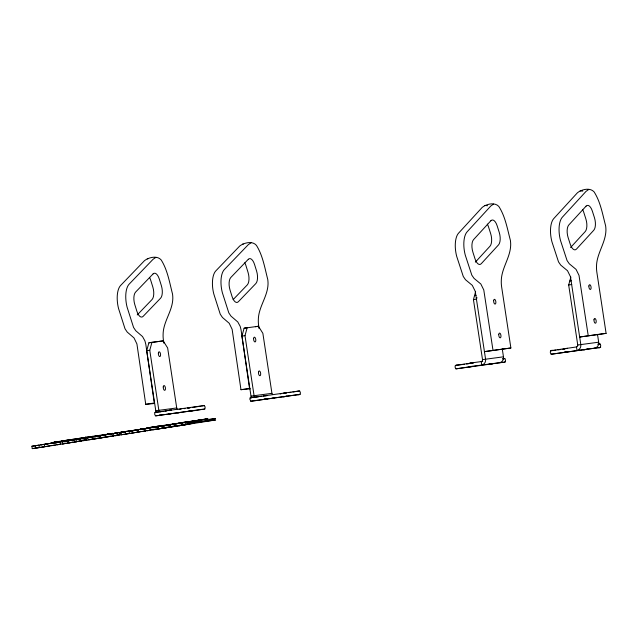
<?xml version="1.0" encoding="UTF-8"?>
<svg xmlns="http://www.w3.org/2000/svg" width="638" height="638" viewBox="0 0 638 638"><rect width="100%" height="100%" fill="white"/><g stroke="black" fill="none" stroke-linecap="round" stroke-linejoin="round"><path stroke-width="0.96" d="M156.382 412.579A5.176 4.649 82.6 0 1 155.776 410.744L146.7 350.74L148.877 342.813L151.94 342.335L163.2 340.875L167.642 347.949L176.718 407.953A1.723 1.547 82.6 0 0 177.922 409.389M160.632 411.733A1.723 1.547 82.6 0 1 158.838 410.266L149.763 350.262L151.94 342.335M251.611 397.96A5.176 4.649 82.6 0 1 250.997 396.126L241.93 336.122L244.099 328.195L247.169 327.717L244.992 335.644L254.068 395.648A1.723 1.547 82.6 0 0 255.854 397.115L258.406 396.788M510.879 347.981L484.449 351.634L510.879 347.981L501.651 286.988A15.176 6.675 81.1 0 1 501.285 281.27C501.245 268.454 510.36 257.792 510.687 245.072A13.908 6.117 81.1 0 0 510.376 240.311C507.33 228.89 505.312 216.473 498.836 206.465C494.681 201.887 486.435 204.024 482.248 207.358L458.57 233.157A19.276 8.477 81.1 0 0 456.704 256.396L463.284 276.501L465.509 279.731L472.287 285.346L475.23 291.295L485.582 359.138A5.176 4.649 82.6 0 1 481.762 364.976L481.251 361.563A1.723 1.547 82.6 0 0 482.519 359.617L473.444 299.613L475.621 291.686M476.945 297.547L476.506 299.134L473.444 299.613M606.1 333.363L579.671 337.016L606.1 333.363L596.873 272.37A15.176 6.675 81.1 0 1 596.506 266.652C596.466 253.836 605.582 243.166 605.917 230.454A13.908 6.117 81.1 0 0 605.598 225.692C602.559 214.272 600.533 201.855 594.066 191.847C589.903 187.269 581.657 189.406 577.47 192.732L553.8 218.539A19.276 8.477 81.1 0 0 551.934 241.778L558.513 261.883L560.73 265.105L567.509 270.727L570.46 276.677L580.811 344.52A5.176 4.649 82.6 0 1 576.991 350.358L576.473 346.944A1.723 1.547 82.6 0 0 577.749 344.999L568.673 284.995L570.851 277.059M475.35 262.162L490.008 246.188A9.634 4.243 81.1 0 0 490.67 233.652L488.58 227.08A9.634 4.243 81.1 0 0 487.304 224.113M570.571 247.536L585.229 231.562A9.634 4.243 81.1 0 0 585.899 219.033L583.802 212.454A9.634 4.243 81.1 0 0 582.534 209.495M137.242 314.925L152.075 299.501A9.634 4.243 81.1 0 0 152.833 287.044L150.775 280.425A9.634 4.243 81.1 0 0 149.523 277.434M233.141 299.605L247.297 284.883A9.634 4.243 81.1 0 0 248.054 272.426L246.005 265.807A9.634 4.243 81.1 0 0 244.745 262.816M189.949 411.127L188.058 411.438L192.166 410.808L155.847 415.832C153.439 414.517 154.811 411.135 157.73 411.981L203.993 405.577C206.265 406.733 204.989 410.234 202.118 409.429L191.344 411.111M155.329 415.888L205.037 408.926M204.519 405.513L201.6 406.015M250.032 397.857L299.222 390.958C301.622 392.274 300.251 395.656 297.34 394.802L251.069 401.214C247.895 397.976 251.3 396.772 254.969 397.227M250.551 401.27L300.259 394.308M299.716 390.911L296.822 391.389M502.656 358.787C506.405 356.73 506.58 363.915 502.545 362.408L456.274 368.82C453.873 367.504 455.245 364.123 458.156 364.968L469.999 363.269M455.755 368.876L470.509 366.683M504.921 358.516L502.848 358.867M597.886 344.169C601.626 342.104 601.809 349.297 597.766 347.79L551.503 354.202C549.095 352.886 550.466 349.496 553.377 350.35L576.473 346.944M550.977 354.257L600.685 347.295M600.167 343.882L598.069 344.249M493.453 204.112L490.797 206.018L467.12 231.817A19.276 8.477 81.1 0 0 465.254 255.056L471.833 275.169L474.058 278.391L480.837 284.006L483.779 289.955L492.999 350.302M588.675 189.494L586.019 191.4L562.349 217.199A19.276 8.477 81.1 0 0 560.483 240.438L567.062 260.551L569.279 263.773L576.058 269.388L579.001 275.337L588.22 335.676M163.854 343.188L163.432 340.229A15.176 6.675 81.1 0 1 163.105 334.527C163.137 321.823 172.396 311.384 172.802 298.783A13.908 6.117 81.1 0 0 172.523 294.038C169.548 282.538 167.579 270.073 161.183 259.953C157.1 255.184 148.861 257.377 144.563 260.583L120.606 285.489A19.276 8.477 81.1 0 0 118.564 308.569L125.032 328.809L127.233 332.087L134.004 337.909L136.915 343.93L145.735 404.317L154.252 403.511M155.792 257.433L153.112 259.243L129.155 284.149A19.276 8.477 81.1 0 0 127.114 307.229L133.573 327.469L135.782 330.755L142.545 336.569L144.962 340.971L145.807 344.329L154.284 402.985L145.735 404.317M259.084 328.562L258.653 325.611A15.176 6.675 81.1 0 1 258.326 319.909C258.358 307.205 267.617 296.766 268.032 284.165A13.908 6.117 81.1 0 0 267.745 279.42C264.77 267.92 262.8 255.455 256.404 245.335C252.329 240.566 244.091 242.759 239.784 245.957L215.835 270.871A19.276 8.477 81.1 0 0 213.794 293.951L220.254 314.191L222.455 317.469L229.225 323.291L232.136 329.312L240.965 389.698L250.415 388.797M251.013 242.815L248.334 244.625L224.377 269.531A19.276 8.477 81.1 0 0 222.335 292.611L228.803 312.851L231.004 316.137L237.775 321.951L240.183 326.353L241.028 329.702L249.514 388.359L240.965 389.698M57.906 441.799L60.586 441.512M61.288 441.073L62.085 440.938L61.328 441.065M153.758 427.085L153.311 427.269L155.648 426.942M157.706 426.623L160.76 426.144M206.632 418.975L205.867 419.078L207.374 419.006L203.777 419.469M199.192 420.657L198.258 420.777L198.37 421.511C190.1 423.959 191.663 420.227 199.192 420.657L199.303 421.391L208.801 420.163L208.69 419.421L215.429 418.56L209.886 419.445M54.198 442.916L90.843 437.349M68.832 440.523L72.349 439.981M88.945 437.381L87.39 437.867L90.795 437.054M116.866 433.011L116.196 433.082L117.248 433.226L114.441 433.354L119.21 432.588M143.335 428.84L141.708 429.079L145.145 428.584M168.52 424.868L171.175 424.509M101.514 435.411L102.654 435.236M63.377 441.376L62.612 441.759L63.872 441.297M66.711 440.81L68.593 440.308M127.648 431.288L125.774 431.591L129.147 431.089M131.476 430.73L132.768 430.522M121.483 432.548L120.287 432.731L123.852 431.918M149.18 428.218L147.187 428.234L150.448 427.755M150.616 427.683L154.085 427.46M171.726 424.677L175.378 423.823M192.947 422.364L190.977 422.635M63.306 441.663L61.607 441.6L62.755 441.48M90.197 437.182L87.645 437.548L88.802 437.652M101.33 435.435L99.672 435.977L101.466 435.379M116.73 433.003L115.031 433.258L117.472 433.178L116.802 432.987M122.352 432.109L120.686 432.373L122.384 432.117L121.754 432.189M115.773 433.433L116.754 433.274M133.318 430.403L133.693 430.379M120.757 432.66L119.306 432.58L120.598 432.7M129.386 430.993L130.128 430.881M134.706 430.467L136.731 430.171L135.519 430.331M125.853 431.575L124.33 432.085M141.843 429.063L140.001 429.637L140.408 429.27M131.308 430.698L129.37 431.001L129.841 431.224M145.273 428.505L145.703 428.441L145.352 428.8M140.017 429.629L141.58 429.39L140.416 429.334M169.748 424.996L168.472 425.179L170.498 424.884L168.552 424.876L170.043 424.653M149.125 427.931L148.327 428.042L149.029 427.97M149.125 428.234L148.016 428.09L148.941 428.265M175.665 423.776L174.142 424.007L175.944 423.919M167.778 410.569L169.564 410.29M187.644 408.001L189.43 407.714M468.635 363.485L468.101 363.58L468.77 363.493M80.037 438.633L80.819 438.513L80.149 438.617M95.038 436.384L94.576 436.448L96.059 436.536L94.217 436.496L99.648 435.969M102.774 434.709L103.468 434.622L102.941 434.693M94.033 436.591L95.684 436.599L92.693 437.038M112.017 433.657L110.645 433.696L113.564 433.473M122.097 432.157L120.885 432.325L122.177 432.141M121.491 432.229L120.789 432.357M117.424 433.194L116.044 433.082M147.968 428.146L148.598 428.002L147.418 428.186L149.029 428.25M150.664 427.516L149.906 427.627L150.688 427.508M154.276 427.125L152.546 427.372L154.42 427.133M174.581 423.919L172.475 424.549L175.474 423.807M178.728 422.986L193.21 421.056M158.033 426.575L156.589 427.037L158.934 426.423M68.577 440.842L67.046 440.762L68.33 440.563M105.142 434.789L103.42 435.068M120.494 432.412C122.99 432.692 118.166 432.492 120.606 432.428M148.112 428.377L146.764 428.289L147.219 428.226M174.27 424.031L175.155 423.847M143.885 429.055L143.518 428.808M174.413 424.27L173.68 424.071M36.254 445.627L37.371 445.444M41.558 444.798L42.666 444.614M46.853 443.968L47.97 443.785M47.483 443.865L45.753 444.08L46.59 443.952M57.564 442.293L56.535 442.461M67.564 440.467C69.709 441.767 65.858 440.196 68.067 440.89M62.971 441.4L61.83 441.576M68.489 440.539L67.724 440.659L68.617 440.531M74.766 439.869L73.282 439.789L74.574 439.582M72.429 440.236L71.456 440.06L74.399 439.622M83.195 438.282L86.752 437.724M90.285 437.166L89.145 437.309M95.564 436.312L94.384 436.48L95.684 436.28M99.799 435.618L100.963 435.499M115.773 433.138L116.682 433.29M127.209 431.36L126.276 431.487L127.305 431.352M133.262 430.419L129.418 431.296M131.42 430.674C137.25 430.658 127.042 431.089 131.356 430.706M142.25 429.039L143.287 428.848M154.555 427.117L156.533 426.83L148.566 427.827L151.884 427.293M162.849 425.817L164.476 425.554M174.102 424.055L174.333 423.983M134.666 430.171L136.5 430.211M183.896 422.531L184.757 422.388M40.912 447.35L43.033 447.007M47.212 446.361L48.328 446.177M52.515 445.531L53.632 445.348M62.109 444.032L63.226 443.857M67.405 443.203C71.544 439.981 65.108 440.635 68.378 440.874M72.963 442.333L74.829 442.03M79.072 441.376L80.045 441.217M85.34 440.387L84.312 440.555L84.033 438.091M93.993 439.048L95.022 438.88M99.297 438.218L100.325 438.051M104.592 437.389L106.538 437.07M116.116 435.579L117.145 435.411M121.523 434.733L121.108 432.349M125.79 434.071L126.818 433.904M136.715 432.357L138.342 432.093M142.609 431.432L143.638 431.264M147.912 430.602L148.941 430.435M158.136 429.007L158.623 428.927L158.208 426.543M163.288 428.202L163.918 428.098M168.591 427.372L169.222 427.269M175.442 426.288L174.413 426.455L174.102 424.055M179.709 425.626L180.737 425.458M41.717 444.774L40.545 444.957M58.568 442.126L57.388 442.565M62.899 441.424L61.998 441.6M67.102 440.746L67.381 440.722M47.268 443.896L46.797 443.976M47.037 443.912L47.563 444.128L47.164 443.881M73.514 439.797L72.884 439.837L73.577 439.726M80.699 438.673L78.586 438.944M107.934 434.151L112.759 433.377L54.924 442.03C51.168 442.628 61.168 441.201 57.436 441.791M83.897 438.17L84.982 437.995M100.573 435.81L99.464 435.706L100.86 435.491M111.809 433.688C106.06 434.861 118.11 433.138 107.87 434.175M62.141 441.815L62.835 441.735L62.053 441.544M104.935 435.148L104.457 434.893L104.927 434.837M127.608 431.591L127.672 431.583M135.83 430.012L138.127 429.948L136.811 429.845M137.17 429.829L137.369 432.253M143.111 428.856L142.186 428.991L142.752 428.903M147.841 428.13L148.606 428.002M163.615 425.698L163.001 425.793M168.304 424.964L169.628 424.725M179.294 423.241L180.379 423.066M184.589 422.412L185.674 422.236M179.581 423.193L178.975 423.297M47.379 446.337L46.295 446.512M52.683 445.507L51.511 445.691M63.058 443.881L64.231 443.689M68.362 443.051L69.534 442.86M79.176 441.36L78.091 441.536M84.479 440.531L83.474 440.691M94.855 438.904L96.027 438.713M100.158 438.075L101.243 437.899M207.765 420.322L208.036 420.259M116.276 435.555L115.279 435.714M126.659 433.928L127.744 433.752M142.776 431.408L141.939 431.543M148.08 430.578L147.242 430.714M158.455 428.951L159.54 428.776M163.759 428.122L166.685 427.651M169.054 427.293L170.139 427.117M174.573 426.431L173.656 426.575M179.876 425.602L178.959 425.745M36.079 445.659L35.329 445.779M47.204 444.184C44.588 444.223 48.273 444.407 46.917 443.928M51.917 443.179L51.399 443.258M52.763 443.011L53.273 442.955M94.376 436.536L95.381 436.615M94.783 436.464L95.652 436.607L94.903 436.703M106.658 434.566L105.286 434.781L107.95 434.406M115.917 433.401L115.287 433.218L116.61 433.314M62.707 441.743L61.95 441.56M68.218 440.882L67.604 440.722M90.03 437.205L89.192 437.341L90.141 437.15M98.683 435.826L99.903 435.921M104.768 434.861L103.994 434.996M105.437 434.797L106.482 434.606M121.77 432.205L121.914 432.221M115.59 433.449L115.199 433.242M145.911 428.409L147.003 428.265L145.879 428.409M99.52 435.977L98.81 435.778L99.735 435.929M104.169 434.964C103.547 435.443 106.131 434.941 104.002 435.299M132.624 430.514L133.135 430.459M152.657 427.348L151.812 427.492M159.683 426.272L158.304 426.479L159.476 426.312M125.375 431.926L124.235 431.862M135.304 430.395C136.707 429.956 135.503 430.331 135.998 429.988M153.264 427.316L152.968 427.316M132.967 430.762L132.401 430.849M136.572 430.203L139.842 429.414M153.391 427.564L152.929 427.612L153.949 427.54M207.039 419.07L204.471 419.469M45.721 444.088L46.853 444.223L46.239 444.032M98.571 435.634L95.979 436.041M79.957 438.745L79.949 438.785M42.762 444.606L52.364 443.059M114.681 433.322L114.011 433.465L115.382 433.194M120.813 432.397L121.156 432.588M130.838 430.778L130.304 430.873L131.005 430.738M152.937 427.125L153.63 427.005L152.602 427.133M95.222 436.655L94.464 436.472L94.982 436.695M127.807 431.575L127.05 431.416M154.077 427.157L153.264 427.261M158.766 426.423L158.368 426.479L159.029 426.431M169.612 424.717L169.126 424.772L170.513 424.613M124.522 432.054L124.107 432.125M133.183 430.73L132.449 430.514M140.902 429.191L141.963 429.358L139.961 429.342M147.474 428.162L148.837 428.281M203.362 419.493L207.988 418.759L149.172 427.572L152.115 427.197M170.322 424.916L169.875 424.988M173.919 424.326L174.357 424.278M120.965 434.821L122.44 434.582M152.689 429.86L154.237 429.605M171.263 410.067L169.899 410.282M263.43 395.879L264.794 395.664M283.288 393.311L284.652 393.096M286.039 392.928L284.987 393.088M564.167 348.819L563.33 348.962L564 348.874M469.767 366.802C466.027 367.432 476.419 365.773 470.844 366.683M54.9 442.206L55.482 442.126L55.043 442.182M62.205 441.52L62.62 441.759L62.293 441.52M76.807 439.518L78.235 439.032L75.308 439.271M125.072 431.735L125.271 431.663M79.758 438.777L78.705 439.247M146.716 428.345L146.062 428.409M93.882 436.615L92.981 436.711M95.253 436.392L95.517 436.312M99.073 435.77L99.4 436.001L98.858 436.073M109.401 434.151L110.278 434.007L108.715 434.239L109.361 434.454M146.15 428.393L146.628 428.321M119.729 432.827L120.925 432.62M148.526 428.321L147.617 428.138L148.51 428.002M169.572 424.717L168.871 424.828L169.756 424.701M193.633 421.04L191.209 421.423M79.973 439.048L78.354 439.279M119.123 432.66L120.534 432.7L119.864 432.548M135.599 430.323L136.085 430.275L135.4 430.116M141.66 429.398L140.655 429.254L141.708 429.398M169.062 424.804L169.325 425.044M62.54 440.89L61.439 441.073L68.17 440.212M95.118 436.368L95.684 436.583M50.546 443.33L51.646 443.171L51.144 443.298M126.324 431.471L126.97 431.4M154.037 427.165L153.479 427.245M67.644 440.97C66.001 440.898 68.41 441.352 67.572 440.667M103.85 435.012L103.484 435.371L104.385 435.236M104.465 434.909L104.042 435.283M109.058 434.494L108.731 434.247L109.178 434.223M125.184 431.663L124.753 432.022M129.689 430.945L130.702 430.817M131.819 430.634L132.329 430.562L131.875 430.626M173.209 424.198L172.101 424.318M52.029 443.418L51.295 443.219L52.005 443.115M117.217 433.226L116.124 433.082M120.462 432.708L119.777 432.564M67.277 441.025L66.791 440.794M119.25 432.883L119.513 432.851M124.426 432.07L124.944 431.99M131.811 430.937L132.21 430.873M141.15 429.47L140.719 429.222L141.548 429.414M158.647 426.734L158.2 426.487M119.107 434.821L116.826 435.18M184.254 424.916L186.041 424.629M90.644 439.558L88.61 439.885M109.896 436.559L111.841 436.24M131.093 433.242L133.039 432.923M163.2 340.875L148.877 342.813M255.359 326.736L258.422 326.257L262.864 333.331L271.94 393.335A1.723 1.547 82.6 0 0 272.57 394.467M474.536 295.649L476.068 295.41M569.758 281.031L571.289 280.792M146.7 350.74L149.763 350.262M241.93 336.122L244.992 335.644M568.673 284.995L571.736 284.516M155.776 410.744L176.718 407.953M482.519 359.617L503.462 356.825L502.273 348.954M250.997 396.126L271.94 393.335M577.749 344.999L598.683 342.199L597.495 334.336M192.788 407.395L200.619 406.167M288.99 392.617L290.952 392.314M292.906 392.003L295.849 391.549M62.723 440.858L93.244 436.288M56.654 441.911L53.345 442.437L56.168 442.078M157.945 426.24L156.533 426.439L164.365 425.466M45.896 444.056L46.893 443.904L46.454 444.271M79.925 438.553L81.808 438.258M83.698 437.963L85.588 437.668M87.478 437.373L89.368 437.078M91.258 436.783L93.634 436.615M106.211 434.637L105.884 434.701M31.9 446.225L35.162 445.803L35.521 448.195L32.259 448.618L31.9 446.225L187.548 421.949M37.459 445.436L39.054 445.188M53.361 442.947L54.956 442.7M132.76 430.794L131.261 430.722L132.273 430.865M174.341 424.11L136.452 429.908M175.434 423.839L174.653 423.935M178.927 423.345L182.149 422.795M189.319 421.718L187.261 421.997M50.474 443.338L52.228 443.37M56.176 442.517L58.042 442.493M58.752 442.102L60.251 441.871M64.047 441.273L65.555 441.041M69.351 440.443L70.946 440.196M74.646 439.614L76.249 439.367M82.254 438.689L82.78 438.314L82.119 438.45M82.685 438.625L84.447 438.035M87.39 437.867L87.932 437.804M87.972 437.54L87.414 437.62M101.155 435.714L98.396 435.906M104.64 435.196L102.59 435.491L103.029 435.124M109.592 434.398L107.958 434.645M111.841 433.792L110.374 434.279M124.952 431.687L125.295 431.934M166.151 425.299L161.127 426.336L162.251 425.857M164.763 425.769L164.269 425.538M172.14 424.613L172.842 424.198M184.071 422.739L186.886 422.3L179.693 423.177M191.918 421.439L193.848 421.136M195.778 420.833L197.716 420.53M200.611 420.075L202.541 419.772M79.359 439.151L79.854 439.064L79.415 439.143M85.524 437.915L82.095 438.697M152.57 427.675L153.232 427.564M156.956 426.686L155.839 427.165L158.057 426.838M163.735 425.921L164.931 425.482M55.091 443.147L56.854 442.868M79.638 439.103L79.08 438.888L79.606 438.816M83.65 440.132L85.596 439.829M35.608 448.179L37.73 447.836M56.806 444.861L58.927 444.519M75.882 441.584L86.608 439.909M88.554 439.606L90.508 439.295M92.454 438.992L94.408 438.689M96.354 438.386L107.072 436.703M109.026 436.4L110.972 436.097M112.926 435.786L114.872 435.483M32.259 448.618L186.216 424.605M37.817 447.828L39.412 447.581M40.728 447.382L39.508 447.565M43.121 446.999L44.716 446.752M46.119 446.536L45.282 446.664M48.424 446.169L50.107 445.906M53.72 445.34L55.41 445.077M59.023 444.511L60.618 444.263M64.318 443.681L65.913 443.434M69.622 442.852L71.217 442.605M74.917 442.022L76.608 441.759M80.221 441.193L81.72 440.962M85.516 440.364L87.111 440.116M90.819 439.534L92.414 439.287M96.123 438.705L97.71 438.458M101.418 437.875L103.109 437.612M106.721 437.046L108.316 436.799M112.017 436.217L113.612 435.969M117.32 435.387L118.915 435.14M122.616 434.558L124.211 434.311M125.614 434.095L125.16 434.167M127.919 433.728L129.514 433.481M133.214 432.899L134.809 432.652M138.518 432.07L140.208 431.806M143.813 431.24L145.408 430.993M149.117 430.411L150.712 430.164M154.42 429.581L156.015 429.334M159.715 428.752L161.31 428.505M165.019 427.923L166.901 427.635M167.93 427.476L215.644 419.971L188.768 423.449M167.746 427.5L168.185 427.42M470.326 363.269L472.216 362.958L469.496 363.389M565.547 348.651L567.437 348.34L565.22 348.651M265.121 395.664L267.011 395.353L263.574 395.887M190.507 407.594L188.936 407.993M285.162 393.215L286.055 393.08M490.375 364.115C484.641 365.04 496.444 363.181 490.702 364.107M170.083 413.695C164.349 414.62 176.152 412.77 170.41 413.695M265.304 399.077C259.57 400.002 271.373 398.152 265.639 399.077M285.17 396.509C279.436 397.434 291.239 395.576 285.497 396.501M63.8 441.049L62.819 441.201M130.375 430.849L130.064 430.913M198.474 420.027L197.916 420.107L198.426 420.035M73.314 439.765L71.727 439.901M76.895 439.032L76.472 439.096M89.416 437.245L90.03 437.158L89.36 437.269M172.116 424.414L171.646 424.437M175.298 423.959L176.846 423.624M48.336 443.729L49.748 443.514M90.5 437.229L92.151 436.878M148.016 428.09L148.726 428.289M74.223 439.654L73.92 439.702M135.208 430.148L138.414 429.908M100.086 435.882L100.78 435.499M170.498 427.061L171.909 426.846M175.801 426.232L177.021 426.048M181.096 425.402L182.508 425.187M186.4 424.573L187.811 424.358M72.604 442.102L71.847 442.214M167.826 427.476L167.18 427.588M469.815 363.142L482.743 361.371M470.334 366.555L505.463 361.913M126.555 431.44L126.858 431.392M94.903 436.416L101.251 435.626M120.111 432.476L119.346 432.875M124.841 432.006L124.418 431.83M156.127 426.87L157.809 426.551M175.689 423.895L177.635 423.616M66.216 440.938L65.65 441.025M71.328 440.14L72.158 440.276M194.199 421.431L192.596 421.67M90.891 437.166L92.701 436.902M46.247 444.319L45.936 444.359M66.48 443.346L66.009 443.418M133.98 430.331L134.451 430.259M80.978 438.625L81.449 438.553M43.791 444.447L44.445 444.343M92.055 436.894L92.319 439.303M59.972 441.911L60.522 444.279M46.399 444.279L46 444.064M67.588 440.97L67.325 440.722M190.26 407.594L187.747 408.001M158.838 426.415L159.317 426.32M94.966 436.679L94.512 436.464M79.176 438.872L79.598 439.103M46.741 444.255L46.343 444.016M51.933 443.442L51.758 443.466M153.447 427.253L153.814 427.253M105.35 434.765L105.669 434.725M132.186 430.578L132.696 430.49M108.835 434.518L109.297 434.47M72.333 439.941L70.834 440.252M77.637 439.111L78.195 439.008M100.7 435.81L100.828 435.77M79.224 439.175L78.458 438.968M79.152 439.167L78.913 438.92M163.488 425.737L164.325 425.618M182.739 422.938L180.099 423.297M283.431 393.319L286.207 392.864M171.12 410.059L167.882 410.569M181.176 422.587L180.53 422.683L181.272 422.579M166.51 425.195L168.599 424.884M140.831 429.23L141.269 429.438L140.599 429.262M83.458 438.489L85.309 438.226M70.347 442.437L69.008 442.628M280.21 393.957L281.063 393.829M199.407 421.383L200.085 421.287M113.245 433.521L113.516 435.985M164.931 427.907L153.495 429.398M184.302 408.671L184.988 408.575M153.63 427.508L153.096 427.3M157.546 426.886L157.123 426.662M168.735 425.052L166.957 425.275M580.125 190.826L582.757 191.105M484.904 205.444L487.536 205.723M244.099 328.195L258.422 326.257M555.889 350.15L550.458 350.844M557.859 349.895L560.802 349.52M562.764 349.265L564.726 349.01M464.6 364.266L455.237 365.462M466.561 364.011L468.523 363.756M471.466 363.373L473.428 363.118M260.113 396.565L261.811 396.342M265.536 395.863L267.027 395.672M163.184 411.406L154.811 412.475M164.883 411.183L166.59 410.96M169.564 410.577L171.056 410.386M179.39 409.309L181.152 409.078M166.295 425.219L169.198 424.836M163.304 425.713L161.837 425.913L162.459 426.128M165.202 425.721L163.982 425.578M198.37 421.511L188.88 422.739L188.768 422.005M152.705 427.372L151.948 427.476M188.617 422.946L190.188 422.739M138.613 429.581L137.186 430.076M128.581 431.176L138.127 429.948M95.142 436.041L98.93 435.555M181.894 424.78L183.824 424.533M185.754 424.278L191.536 423.536L165.298 427.484M112.176 434.015L110.956 433.872M94.48 436.671L97.231 436.025M161.438 427.978L163.368 427.731M70.108 439.957L73.011 439.582M82.39 438.649L83.57 438.497M84.08 438.386L85.548 438.186M144.706 430.53L146.66 430.283M149.587 429.9L151.541 429.653M69.733 440.395L71.671 440.14M56.766 442.357L58.281 442.453M112.424 435.626L114.346 435.371M116.276 435.124L119.154 434.749M63.385 443.354L65.259 443.115M242.464 244.147L243.301 244.067M147.242 258.773L148.072 258.693M182.053 422.811L182.412 425.203M173.456 424.103L173.002 424.174M144.954 428.616L145.32 431.009M129.059 431.105L129.418 433.497M111.69 433.768L111.235 433.84M85.061 437.939L84.607 438.003M76.058 439.399L76.416 441.791M44.261 444.375L44.62 446.767M38.958 445.204L39.317 447.597M598.683 342.199A5.176 4.649 82.6 0 1 594.863 348.037M256.372 400.528A5.176 4.649 82.6 0 1 254.626 400.433M274.244 398.216A5.176 4.649 82.6 0 1 272.498 398.12M503.462 356.825A5.176 4.649 82.6 0 1 499.642 362.663M161.143 415.147A5.176 4.649 82.6 0 1 159.396 415.051M179.023 412.834A5.176 4.649 82.6 0 1 176.383 412.395M490.877 220.74L473.555 239.625A9.634 4.243 81.1 0 0 472.894 252.154L474.983 258.733A9.634 4.243 81.1 0 0 481.235 263.725L498.557 244.848A9.634 4.243 81.1 0 0 499.219 232.312L497.13 225.74A9.634 4.243 81.1 0 0 490.877 220.74M586.099 206.122L568.785 224.999A9.634 4.243 81.1 0 0 568.115 237.535L570.212 244.107A9.634 4.243 81.1 0 0 576.457 249.107L593.779 230.23A9.634 4.243 81.1 0 0 594.449 217.694L592.351 211.122A9.634 4.243 81.1 0 0 586.099 206.122M153.088 273.909L135.559 292.132A9.634 4.243 81.1 0 0 134.801 304.589L136.859 311.208A9.634 4.243 81.1 0 0 143.095 316.392L160.624 298.161A9.634 4.243 81.1 0 0 161.382 285.704L159.325 279.093A9.634 4.243 81.1 0 0 153.088 273.909M248.31 259.291L230.789 277.514A9.634 4.243 81.1 0 0 230.023 289.971L232.08 296.59A9.634 4.243 81.1 0 0 238.317 301.766L255.846 283.543A9.634 4.243 81.1 0 0 256.604 271.086L254.546 264.467A9.634 4.243 81.1 0 0 248.31 259.291M63.433 441.089L62.859 441.185L63.433 441.097M85.301 437.301L86.082 437.182L85.309 437.309M104.496 434.51L105.111 434.414L104.496 434.51M107.575 434.111L108.189 434.015L107.575 434.111M199.718 419.892L200.34 419.796L199.718 419.892M203.418 419.397L202.86 419.485L203.418 419.397M563.944 352.351L567.956 351.753L563.944 352.351M583.81 349.784L587.821 349.177L583.81 349.784M95.245 436.352L95.596 436.599L95.174 436.36M188.856 421.75L185.594 422.173L185.953 424.565L189.215 424.142L188.856 421.75M588.898 286.007A2.408 1.061 81.1 0 0 590.349 289.469A2.408 1.061 81.1 0 0 590.716 285.776A2.408 1.061 81.1 0 0 588.898 286.007M594.002 319.766A2.408 1.061 81.1 0 0 595.453 323.219A2.408 1.061 81.1 0 0 595.82 319.526A2.408 1.061 81.1 0 0 594.002 319.766M258.486 372.225A2.408 1.061 81.1 0 0 259.921 375.71A2.408 1.061 81.1 0 0 260.32 372.05A2.408 1.061 81.1 0 0 258.486 372.225M253.605 338.451A2.408 1.061 81.1 0 0 255.041 341.936A2.408 1.061 81.1 0 0 255.439 338.276A2.408 1.061 81.1 0 0 253.605 338.451M493.668 300.634A2.408 1.061 81.1 0 0 495.12 304.087A2.408 1.061 81.1 0 0 495.495 300.394A2.408 1.061 81.1 0 0 493.668 300.634M498.78 334.384A2.408 1.061 81.1 0 0 500.224 337.837A2.408 1.061 81.1 0 0 500.599 334.145A2.408 1.061 81.1 0 0 498.78 334.384M163.264 386.843A2.408 1.061 81.1 0 0 164.7 390.336A2.408 1.061 81.1 0 0 165.098 386.668A2.408 1.061 81.1 0 0 163.264 386.843M158.383 353.069A2.408 1.061 81.1 0 0 159.811 356.554A2.408 1.061 81.1 0 0 160.21 352.894A2.408 1.061 81.1 0 0 158.383 353.069"/></g></svg>
